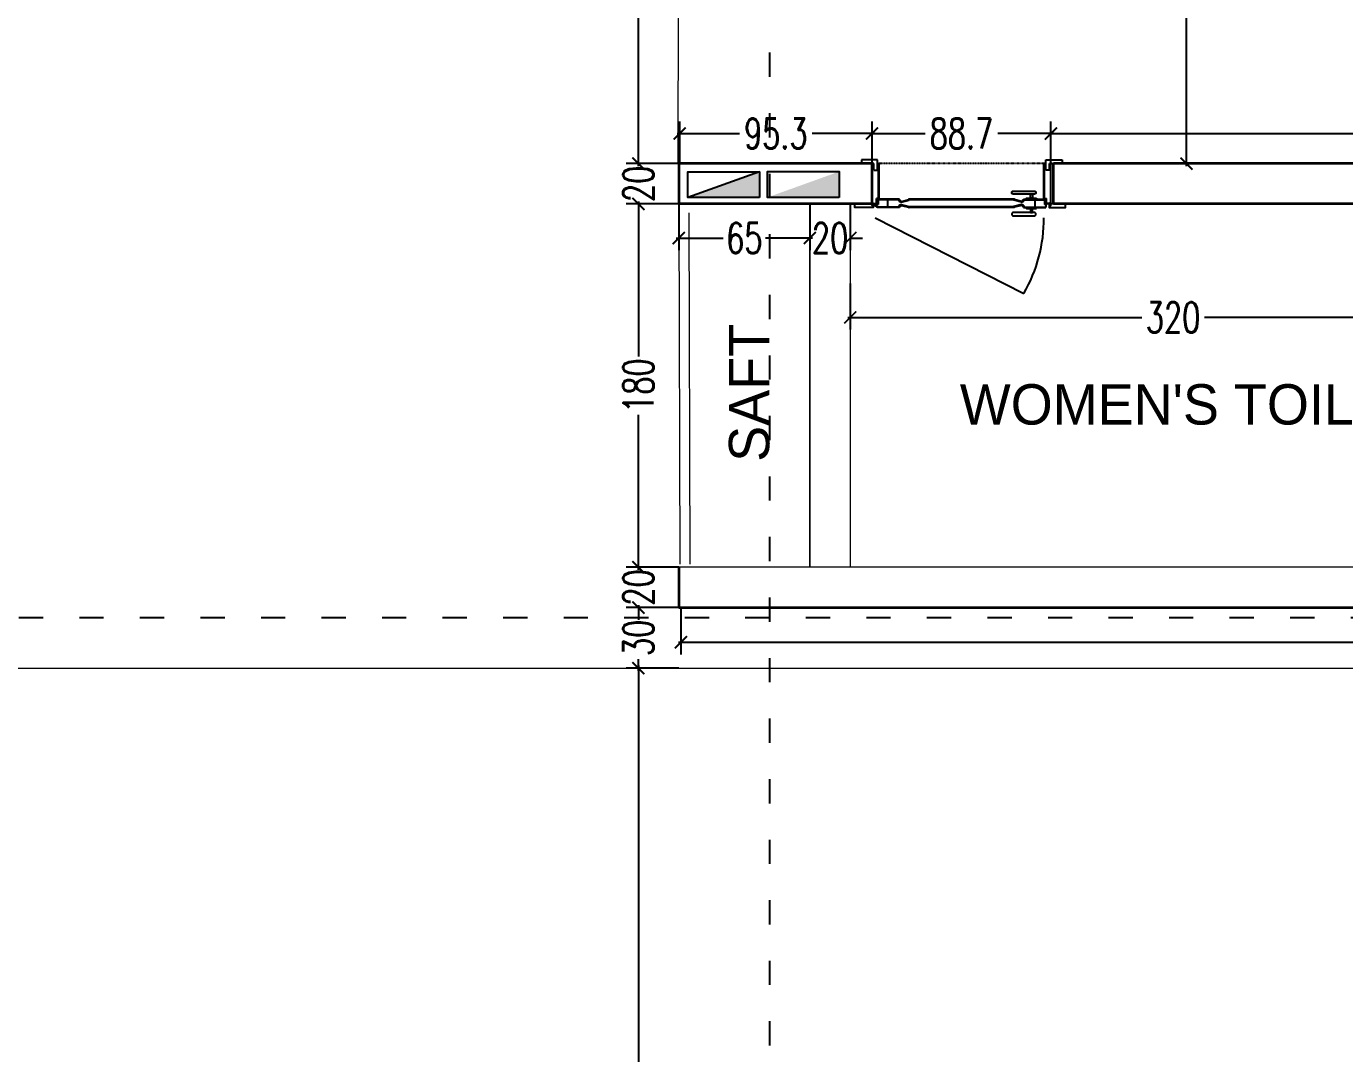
# Model space of a CAD drawing. Header units: centimetres. Extents: x -3207095 to 15275363, y -32656 to 4798027.
# Drawn here: x 694420 to 695073, y 4470522 to 4471031 of the extents above; entities that cross this region are included whole.
import ezdxf

# ---------------------------------------------------------------- set-up
doc = ezdxf.new("R2010")
doc.units = ezdxf.units.CM
for name, pattern in [('ACAD_ISO03W100', [30, 12, -18]), ('DUZ', [500, 500]), ('HIDDEN', [0.375, 0.25, -0.125])]:
    doc.linetypes.add(name, pattern=pattern)
doc.layers.get('0').update_dxf_attribs({"color": 1, "linetype": 'DUZ'})
for name, color, linetype in [('a-door', 2, 'Continuous'), ('DIM', 1, 'DUZ'), ('GOLGE', 8, 'HIDDEN'), ('LOGO', 7, 'Continuous'), ('Power_Legend$0$SMC-EL-DB', 170, 'Continuous')]:
    doc.layers.add(name, color=color, linetype=linetype)
doc.layers.add('DUVAR', color=7, linetype='Continuous', lineweight=35)
doc.layers.add('iç duvar', color=7, linetype='Continuous', lineweight=50)
doc.styles.add('DIM', font='ROMANSTW.SHX', dxfattribs={"width": 0.7})
doc.dimstyles.new('1_100', dxfattribs={"dimtxt": 15, "dimasz": 6, "dimexe": 6, "dimexo": 0, "dimgap": 2, "dimtad": 0, "dimdec": 1, "dimzin": 11, "dimdsep": 46, "dimtxsty": 'DIM', "dimblk": 'ARCHTICK', "dimcen": 3, "dimdle": 1.25, "dimclrt": 2, "dimadec": 0, "dimazin": 0, "dimtfac": 1.25, "dimtdec": 1, "dimtix": 1, "dimtofl": 0, "dimtmove": 1, "dimatfit": 3, "dimldrblk": 'ARCHTICK', "dimfxl": 20, "dimfxlon": 1, "dimtolj": 1, "dimtzin": 0, "dimarcsym": 0})

# ---------------------------------------------------------------- blocks, each defined once
blk = doc.blocks.new('_ArchTick')
at = {"color": 0, "linetype": 'ByBlock', "const_width": 0.15}
blk.add_lwpolyline([(-0.5, -0.5), (0.5, 0.5)], dxfattribs=at)
blk = doc.blocks.new('*D1348')
at = {"layer": 'Defpoints', "color": 0, "linetype": 'Continuous', "lineweight": 5, "transparency": 16777216}
for p in [(694983.37, 4471202.8), (694983.37, 4470962.8), (694995.02, 4470962.8)]:
    blk.add_point(p, dxfattribs=at)
at = {"layer": 'DIM', "color": 0, "linetype": 'Continuous', "lineweight": -2, "transparency": 16777216}
for p, q in [((694983.37, 4471202.8), (695001.02, 4471202.8)), ((694995.02, 4471204.05), (694995.02, 4471098.3)), ((694995.02, 4470961.55), (694995.02, 4471067.3)), ((694983.37, 4470962.8), (695001.02, 4470962.8))]:
    blk.add_line(p, q, dxfattribs=at)
at = {"layer": 'DIM', "color": 0, "linetype": 'Continuous', "lineweight": -2, "transparency": 16777216, "xscale": 6, "yscale": 6, "zscale": 6}
for p, rotation in [((694995.02, 4471202.8), 90), ((694995.02, 4470962.8), 270)]:
    blk.add_blockref('_ArchTick', p, dxfattribs=dict(at, rotation=rotation))
at = {"layer": 'DIM', "color": 2, "linetype": 'Continuous', "lineweight": 5, "transparency": 16777216, "insert": (694995.02, 4471082.8), "char_height": 15, "attachment_point": 5, "rotation": 90, "style": 'DIM'}
blk.add_mtext('\\A1;240', dxfattribs=at)
blk = doc.blocks.new('*D1362')
at = {"layer": 'Defpoints', "color": 0, "linetype": 'Continuous', "lineweight": 5, "transparency": 16777216}
for p in [(694743.37, 4470942.8), (694808.37, 4470942.8), (694808.37, 4470925.93)]:
    blk.add_point(p, dxfattribs=at)
at = {"layer": 'DIM', "color": 0, "linetype": 'Continuous', "lineweight": -2, "transparency": 16777216}
for p, q in [((694743.37, 4470942.8), (694743.37, 4470919.93)), ((694808.37, 4470942.8), (694808.37, 4470919.93)), ((694742.12, 4470925.93), (694765.37, 4470925.93)), ((694809.62, 4470925.93), (694786.37, 4470925.93))]:
    blk.add_line(p, q, dxfattribs=at)
at = {"layer": 'DIM', "color": 0, "linetype": 'Continuous', "lineweight": -2, "transparency": 16777216, "xscale": 6, "yscale": 6, "zscale": 6, "rotation": 180}
blk.add_blockref('_ArchTick', (694743.37, 4470925.93), dxfattribs=at)
at = {"layer": 'DIM', "color": 0, "linetype": 'Continuous', "lineweight": -2, "transparency": 16777216, "xscale": 6, "yscale": 6, "zscale": 6}
blk.add_blockref('_ArchTick', (694808.37, 4470925.93), dxfattribs=at)
at = {"layer": 'DIM', "color": 2, "linetype": 'Continuous', "lineweight": 5, "transparency": 16777216, "insert": (694775.87, 4470925.93), "char_height": 15, "attachment_point": 5, "style": 'DIM'}
blk.add_mtext('\\A1;65', dxfattribs=at)
blk = doc.blocks.new('*D1363')
at = {"layer": 'Defpoints', "color": 0, "linetype": 'Continuous', "lineweight": 5, "transparency": 16777216}
for p in [(694808.37, 4470942.8), (694828.37, 4470942.8), (694828.37, 4470925.93)]:
    blk.add_point(p, dxfattribs=at)
at = {"layer": 'DIM', "color": 0, "linetype": 'Continuous', "lineweight": -2, "transparency": 16777216}
for p, q in [((694808.37, 4470942.8), (694808.37, 4470919.93)), ((694828.37, 4470942.8), (694828.37, 4470919.93)), ((694808.37, 4470925.93), (694802.37, 4470925.93)), ((694828.37, 4470925.93), (694834.37, 4470925.93))]:
    blk.add_line(p, q, dxfattribs=at)
at = {"layer": 'DIM', "color": 0, "linetype": 'Continuous', "lineweight": -2, "transparency": 16777216, "xscale": 6, "yscale": 6, "zscale": 6}
blk.add_blockref('_ArchTick', (694808.37, 4470925.93), dxfattribs=at)
at = {"layer": 'DIM', "color": 0, "linetype": 'Continuous', "lineweight": -2, "transparency": 16777216, "xscale": 6, "yscale": 6, "zscale": 6, "rotation": 180}
blk.add_blockref('_ArchTick', (694828.37, 4470925.93), dxfattribs=at)
at = {"layer": 'DIM', "color": 2, "linetype": 'Continuous', "lineweight": 5, "transparency": 16777216, "insert": (694818.37, 4470925.93), "char_height": 15, "attachment_point": 5, "style": 'DIM'}
blk.add_mtext('\\A1;20', dxfattribs=at)
blk = doc.blocks.new('*D1364')
at = {"layer": 'Defpoints', "color": 0, "linetype": 'Continuous', "lineweight": 5, "transparency": 16777216}
for p in [(694828.37, 4470903.47), (695148.37, 4470903.47), (695148.37, 4470886.59)]:
    blk.add_point(p, dxfattribs=at)
at = {"layer": 'DIM', "color": 0, "linetype": 'Continuous', "lineweight": -2, "transparency": 16777216}
for p, q in [((694828.37, 4470903.47), (694828.37, 4470880.59)), ((695148.37, 4470903.47), (695148.37, 4470880.59)), ((694827.12, 4470886.59), (694972.87, 4470886.59)), ((695149.62, 4470886.59), (695003.87, 4470886.59))]:
    blk.add_line(p, q, dxfattribs=at)
at = {"layer": 'DIM', "color": 0, "linetype": 'Continuous', "lineweight": -2, "transparency": 16777216, "xscale": 6, "yscale": 6, "zscale": 6, "rotation": 180}
blk.add_blockref('_ArchTick', (694828.37, 4470886.59), dxfattribs=at)
at = {"layer": 'DIM', "color": 0, "linetype": 'Continuous', "lineweight": -2, "transparency": 16777216, "xscale": 6, "yscale": 6, "zscale": 6}
blk.add_blockref('_ArchTick', (695148.37, 4470886.59), dxfattribs=at)
at = {"layer": 'DIM', "color": 2, "linetype": 'Continuous', "lineweight": 5, "transparency": 16777216, "insert": (694988.37, 4470886.59), "char_height": 15, "attachment_point": 5, "style": 'DIM'}
blk.add_mtext('\\A1;320', dxfattribs=at)
blk = doc.blocks.new('*D1369')
at = {"layer": 'Defpoints', "color": 0, "linetype": 'Continuous', "lineweight": 5, "transparency": 16777216}
for p in [(694927.8, 4470977.73), (694927.8, 4470962.8), (695388.93, 4470962.8)]:
    blk.add_point(p, dxfattribs=at)
at = {"layer": 'DIM', "color": 0, "linetype": 'Continuous', "lineweight": -2, "transparency": 16777216}
for p, q in [((694927.8, 4470962.8), (694927.8, 4470983.73)), ((695388.93, 4470962.8), (695388.93, 4470983.73)), ((694926.55, 4470977.73), (695138.62, 4470977.73)), ((695390.18, 4470977.73), (695178.12, 4470977.73))]:
    blk.add_line(p, q, dxfattribs=at)
at = {"layer": 'DIM', "color": 0, "linetype": 'Continuous', "lineweight": -2, "transparency": 16777216, "xscale": 6, "yscale": 6, "zscale": 6, "rotation": 180}
blk.add_blockref('_ArchTick', (694927.8, 4470977.73), dxfattribs=at)
at = {"layer": 'DIM', "color": 0, "linetype": 'Continuous', "lineweight": -2, "transparency": 16777216, "xscale": 6, "yscale": 6, "zscale": 6}
blk.add_blockref('_ArchTick', (695388.93, 4470977.73), dxfattribs=at)
at = {"layer": 'DIM', "color": 2, "linetype": 'Continuous', "lineweight": 5, "transparency": 16777216, "insert": (695158.37, 4470977.73), "char_height": 15, "attachment_point": 5, "style": 'DIM'}
blk.add_mtext('\\A1;461.1', dxfattribs=at)
blk = doc.blocks.new('*D1234')
at = {"layer": 'Defpoints', "color": 0, "linetype": 'Continuous', "lineweight": 5, "transparency": 16777216}
for p in [(694743.84, 4470977.73), (694743.84, 4470962.8), (694839.15, 4470962.8)]:
    blk.add_point(p, dxfattribs=at)
at = {"layer": 'DIM', "color": 0, "linetype": 'Continuous', "lineweight": -2, "transparency": 16777216}
for p, q in [((694743.84, 4470962.8), (694743.84, 4470983.73)), ((694839.15, 4470962.8), (694839.15, 4470983.73)), ((694742.59, 4470977.73), (694773.49, 4470977.73)), ((694840.4, 4470977.73), (694809.49, 4470977.73))]:
    blk.add_line(p, q, dxfattribs=at)
at = {"layer": 'DIM', "color": 0, "linetype": 'Continuous', "lineweight": -2, "transparency": 16777216, "xscale": 6, "yscale": 6, "zscale": 6, "rotation": 180}
blk.add_blockref('_ArchTick', (694743.84, 4470977.73), dxfattribs=at)
at = {"layer": 'DIM', "color": 0, "linetype": 'Continuous', "lineweight": -2, "transparency": 16777216, "xscale": 6, "yscale": 6, "zscale": 6}
blk.add_blockref('_ArchTick', (694839.15, 4470977.73), dxfattribs=at)
at = {"layer": 'DIM', "color": 2, "linetype": 'Continuous', "lineweight": 5, "transparency": 16777216, "insert": (694791.49, 4470977.73), "char_height": 15, "attachment_point": 5, "style": 'DIM'}
blk.add_mtext('\\A1;95.3', dxfattribs=at)
blk = doc.blocks.new('*D1235')
at = {"layer": 'Defpoints', "color": 0, "linetype": 'Continuous', "lineweight": 5, "transparency": 16777216}
for p in [(694927.8, 4470977.73), (694839.15, 4470962.8), (694927.8, 4470962.8)]:
    blk.add_point(p, dxfattribs=at)
at = {"layer": 'DIM', "color": 0, "linetype": 'Continuous', "lineweight": -2, "transparency": 16777216}
for p, q in [((694839.15, 4470962.8), (694839.15, 4470983.73)), ((694927.8, 4470962.8), (694927.8, 4470983.73)), ((694837.9, 4470977.73), (694865.47, 4470977.73)), ((694929.05, 4470977.73), (694901.47, 4470977.73))]:
    blk.add_line(p, q, dxfattribs=at)
at = {"layer": 'DIM', "color": 0, "linetype": 'Continuous', "lineweight": -2, "transparency": 16777216, "xscale": 6, "yscale": 6, "zscale": 6, "rotation": 180}
blk.add_blockref('_ArchTick', (694839.15, 4470977.73), dxfattribs=at)
at = {"layer": 'DIM', "color": 0, "linetype": 'Continuous', "lineweight": -2, "transparency": 16777216, "xscale": 6, "yscale": 6, "zscale": 6}
blk.add_blockref('_ArchTick', (694927.8, 4470977.73), dxfattribs=at)
at = {"layer": 'DIM', "color": 2, "linetype": 'Continuous', "lineweight": 5, "transparency": 16777216, "insert": (694883.47, 4470977.73), "char_height": 15, "attachment_point": 5, "style": 'DIM'}
blk.add_mtext('\\A1;88.7', dxfattribs=at)
blk = doc.blocks.new('*D1227')
at = {"layer": 'Defpoints', "color": 0, "linetype": 'Continuous', "lineweight": 5, "transparency": 16777216}
for p in [(694744.45, 4471202.8), (694723.37, 4470962.8), (694743.97, 4470962.8)]:
    blk.add_point(p, dxfattribs=at)
at = {"layer": 'DIM', "color": 0, "linetype": 'Continuous', "lineweight": -2, "transparency": 16777216}
for p, q in [((694743.37, 4471202.8), (694717.37, 4471202.8)), ((694723.37, 4471204.05), (694723.37, 4471098.3)), ((694723.37, 4470961.55), (694723.37, 4471067.3)), ((694743.37, 4470962.8), (694717.37, 4470962.8))]:
    blk.add_line(p, q, dxfattribs=at)
at = {"layer": 'DIM', "color": 0, "linetype": 'Continuous', "lineweight": -2, "transparency": 16777216, "xscale": 6, "yscale": 6, "zscale": 6}
for p, rotation in [((694723.37, 4471202.8), 90), ((694723.37, 4470962.8), 270)]:
    blk.add_blockref('_ArchTick', p, dxfattribs=dict(at, rotation=rotation))
at = {"layer": 'DIM', "color": 2, "linetype": 'Continuous', "lineweight": 5, "transparency": 16777216, "insert": (694723.37, 4471082.8), "char_height": 15, "attachment_point": 5, "rotation": 90, "style": 'DIM'}
blk.add_mtext('\\A1;240', dxfattribs=at)
blk = doc.blocks.new('*D1228')
at = {"layer": 'Defpoints', "color": 0, "linetype": 'Continuous', "lineweight": 5, "transparency": 16777216}
for p in [(694744.45, 4470962.8), (694723.37, 4470942.8), (694744.45, 4470942.8)]:
    blk.add_point(p, dxfattribs=at)
at = {"layer": 'DIM', "color": 0, "linetype": 'Continuous', "lineweight": -2, "transparency": 16777216}
for p, q in [((694723.37, 4470962.8), (694723.37, 4470968.8)), ((694743.37, 4470962.8), (694717.37, 4470962.8)), ((694743.37, 4470942.8), (694717.37, 4470942.8)), ((694723.37, 4470942.8), (694723.37, 4470936.8))]:
    blk.add_line(p, q, dxfattribs=at)
at = {"layer": 'DIM', "color": 0, "linetype": 'Continuous', "lineweight": -2, "transparency": 16777216, "xscale": 6, "yscale": 6, "zscale": 6}
for p, rotation in [((694723.37, 4470962.8), 270), ((694723.37, 4470942.8), 90)]:
    blk.add_blockref('_ArchTick', p, dxfattribs=dict(at, rotation=rotation))
at = {"layer": 'DIM', "color": 2, "linetype": 'Continuous', "lineweight": 5, "transparency": 16777216, "insert": (694723.37, 4470952.8), "char_height": 15, "attachment_point": 5, "rotation": 90, "style": 'DIM'}
blk.add_mtext('\\A1;20', dxfattribs=at)
blk = doc.blocks.new('*D1229')
at = {"layer": 'Defpoints', "color": 0, "linetype": 'Continuous', "lineweight": 5, "transparency": 16777216}
for p in [(694744.45, 4470942.8), (694723.37, 4470762.8), (694744.45, 4470762.8)]:
    blk.add_point(p, dxfattribs=at)
at = {"layer": 'DIM', "color": 0, "linetype": 'Continuous', "lineweight": -2, "transparency": 16777216}
for p, q in [((694743.37, 4470942.8), (694717.37, 4470942.8)), ((694723.37, 4470944.05), (694723.37, 4470867.3)), ((694723.37, 4470761.55), (694723.37, 4470838.3)), ((694743.37, 4470762.8), (694717.37, 4470762.8))]:
    blk.add_line(p, q, dxfattribs=at)
at = {"layer": 'DIM', "color": 0, "linetype": 'Continuous', "lineweight": -2, "transparency": 16777216, "xscale": 6, "yscale": 6, "zscale": 6}
for p, rotation in [((694723.37, 4470942.8), 90), ((694723.37, 4470762.8), 270)]:
    blk.add_blockref('_ArchTick', p, dxfattribs=dict(at, rotation=rotation))
at = {"layer": 'DIM', "color": 2, "linetype": 'Continuous', "lineweight": 5, "transparency": 16777216, "insert": (694723.37, 4470852.8), "char_height": 15, "attachment_point": 5, "rotation": 90, "style": 'DIM'}
blk.add_mtext('\\A1;180', dxfattribs=at)
blk = doc.blocks.new('*D1230')
at = {"layer": 'Defpoints', "color": 0, "linetype": 'Continuous', "lineweight": 5, "transparency": 16777216}
for p in [(694744.45, 4470762.8), (694723.37, 4470742.8), (694744.45, 4470742.8)]:
    blk.add_point(p, dxfattribs=at)
at = {"layer": 'DIM', "color": 0, "linetype": 'Continuous', "lineweight": -2, "transparency": 16777216}
for p, q in [((694723.37, 4470762.8), (694723.37, 4470768.8)), ((694743.37, 4470762.8), (694717.37, 4470762.8)), ((694743.37, 4470742.8), (694717.37, 4470742.8)), ((694723.37, 4470742.8), (694723.37, 4470736.8))]:
    blk.add_line(p, q, dxfattribs=at)
at = {"layer": 'DIM', "color": 0, "linetype": 'Continuous', "lineweight": -2, "transparency": 16777216, "xscale": 6, "yscale": 6, "zscale": 6}
for p, rotation in [((694723.37, 4470762.8), 270), ((694723.37, 4470742.8), 90)]:
    blk.add_blockref('_ArchTick', p, dxfattribs=dict(at, rotation=rotation))
at = {"layer": 'DIM', "color": 2, "linetype": 'Continuous', "lineweight": 5, "transparency": 16777216, "insert": (694723.37, 4470752.8), "char_height": 15, "attachment_point": 5, "rotation": 90, "style": 'DIM'}
blk.add_mtext('\\A1;20', dxfattribs=at)
blk = doc.blocks.new('*D1231')
at = {"layer": 'Defpoints', "color": 0, "linetype": 'Continuous', "lineweight": 5, "transparency": 16777216}
for p in [(694744.45, 4470742.8), (694723.37, 4470712.8), (694744.45, 4470712.8)]:
    blk.add_point(p, dxfattribs=at)
at = {"layer": 'DIM', "color": 0, "linetype": 'Continuous', "lineweight": -2, "transparency": 16777216}
for p, q in [((694743.37, 4470742.8), (694717.37, 4470742.8)), ((694723.37, 4470744.05), (694723.37, 4470738.3)), ((694743.37, 4470712.8), (694717.37, 4470712.8)), ((694723.37, 4470711.55), (694723.37, 4470717.3))]:
    blk.add_line(p, q, dxfattribs=at)
at = {"layer": 'DIM', "color": 0, "linetype": 'Continuous', "lineweight": -2, "transparency": 16777216, "xscale": 6, "yscale": 6, "zscale": 6}
for p, rotation in [((694723.37, 4470742.8), 90), ((694723.37, 4470712.8), 270)]:
    blk.add_blockref('_ArchTick', p, dxfattribs=dict(at, rotation=rotation))
at = {"layer": 'DIM', "color": 2, "linetype": 'Continuous', "lineweight": 5, "transparency": 16777216, "insert": (694723.37, 4470727.8), "char_height": 15, "attachment_point": 5, "rotation": 90, "style": 'DIM'}
blk.add_mtext('\\A1;30', dxfattribs=at)
blk = doc.blocks.new('*D1395')
at = {"layer": 'Defpoints', "color": 0, "linetype": 'Continuous', "lineweight": 5, "transparency": 16777216}
for p in [(694744.45, 4470712.8), (694723.37, 4469652.8), (694744.45, 4469652.8)]:
    blk.add_point(p, dxfattribs=at)
at = {"layer": 'DIM', "color": 0, "linetype": 'Continuous', "lineweight": -2, "transparency": 16777216}
for p, q in [((694743.37, 4470712.8), (694717.37, 4470712.8)), ((694723.37, 4470714.05), (694723.37, 4470202.3)), ((694723.37, 4469651.55), (694723.37, 4470163.3)), ((694743.37, 4469652.8), (694717.37, 4469652.8))]:
    blk.add_line(p, q, dxfattribs=at)
at = {"layer": 'DIM', "color": 0, "linetype": 'Continuous', "lineweight": -2, "transparency": 16777216, "xscale": 6, "yscale": 6, "zscale": 6}
for p, rotation in [((694723.37, 4470712.8), 90), ((694723.37, 4469652.8), 270)]:
    blk.add_blockref('_ArchTick', p, dxfattribs=dict(at, rotation=rotation))
at = {"layer": 'DIM', "color": 2, "linetype": 'Continuous', "lineweight": 5, "transparency": 16777216, "insert": (694723.37, 4470182.8), "char_height": 15, "attachment_point": 5, "rotation": 90, "style": 'DIM'}
blk.add_mtext('\\A1;1060', dxfattribs=at)
blk = doc.blocks.new('*D1634')
at = {"layer": 'Defpoints', "color": 0, "linetype": 'Continuous', "lineweight": 5, "transparency": 16777216}
for p in [(694744.45, 4470742.8), (695573.37, 4470742.8), (695573.37, 4470725.63)]:
    blk.add_point(p, dxfattribs=at)
at = {"layer": 'DIM', "color": 0, "linetype": 'Continuous', "lineweight": -2, "transparency": 16777216}
for p, q in [((694744.45, 4470742.8), (694744.45, 4470719.63)), ((695573.37, 4470742.8), (695573.37, 4470719.63)), ((694743.2, 4470725.63), (695136.16, 4470725.63)), ((695574.62, 4470725.63), (695181.66, 4470725.63))]:
    blk.add_line(p, q, dxfattribs=at)
at = {"layer": 'DIM', "color": 0, "linetype": 'Continuous', "lineweight": -2, "transparency": 16777216, "xscale": 6, "yscale": 6, "zscale": 6, "rotation": 180}
blk.add_blockref('_ArchTick', (694744.45, 4470725.63), dxfattribs=at)
at = {"layer": 'DIM', "color": 0, "linetype": 'Continuous', "lineweight": -2, "transparency": 16777216, "xscale": 6, "yscale": 6, "zscale": 6}
blk.add_blockref('_ArchTick', (695573.37, 4470725.63), dxfattribs=at)
at = {"layer": 'DIM', "color": 2, "linetype": 'Continuous', "lineweight": 5, "transparency": 16777216, "insert": (695158.91, 4470725.63), "char_height": 15, "attachment_point": 5, "style": 'DIM'}
blk.add_mtext('\\A1;828.9', dxfattribs=at)

msp = doc.modelspace()

# ---------------------------------------------------------------- hatches: boundary and pattern name
at = {"layer": 'Power_Legend$0$SMC-EL-DB'}
for points in [[(694783.35, 4470945.96), (694783.35, 4470958.7), (694747.95, 4470945.96)], [(694822.8, 4470946.08), (694822.8, 4470958.82), (694787.39, 4470946.08)]]:
    msp.add_hatch(color=256, dxfattribs=at).paths.add_polyline_path(points)

# ---------------------------------------------------------------- linework, layer by layer
at = {"color": 232, "linetype": 'ACAD_ISO03W100'}
for p, q in [((694788.37, 4472637.8), (694788.37, 4469507.8)), ((697128.37, 4470737.8), (693188.37, 4470737.8))]:
    msp.add_line(p, q, dxfattribs=at)
at = {"color": 7}
for p, q in [((694839.15, 4470942.8), (694839.15, 4470962.8)), ((694929.15, 4470942.8), (694929.15, 4470962.8))]:
    msp.add_line(p, q, dxfattribs=at)
at = {"color": 30}
msp.add_line((694839.15, 4470962.8), (694839.15, 4470942.8), dxfattribs=at)
at = {"layer": 'a-door'}
for p, q in [((694833.9, 4470964.6), (694833.9, 4470962.8)), ((694841.9, 4470964.6), (694833.9, 4470964.6)), ((694840.1, 4470962.8), (694833.9, 4470962.8)), ((694838.8, 4470962.8), (694840.1, 4470962.8)), ((694839.15, 4470942.8), (694839.15, 4470962.8)), ((694840.1, 4470959.6), (694840.1, 4470962.8)), ((694841.9, 4470959.6), (694841.9, 4470964.6)), ((694841.9, 4470962.8), (694843.2, 4470962.8)), ((694842.35, 4470962.49), (694841.9, 4470962.49)), ((694842.35, 4470945.5), (694842.35, 4470962.49)), ((694842.65, 4470945.2), (694842.65, 4470962.8)), ((694925.35, 4470962.8), (694924.05, 4470962.8)), ((694924.3, 4470945.2), (694924.3, 4470962.8)), ((694924.6, 4470962.49), (694925.35, 4470962.49)), ((694924.6, 4470945.5), (694924.6, 4470962.49)), ((694925.35, 4470964.6), (694933.35, 4470964.6)), ((694925.35, 4470959.6), (694925.35, 4470964.6)), ((694925.35, 4470959.6), (694925.35, 4470964.6)), ((694927.15, 4470962.8), (694933.35, 4470962.8)), ((694928.45, 4470962.8), (694927.15, 4470962.8)), ((694927.15, 4470959.6), (694927.15, 4470962.8)), ((694927.15, 4470959.6), (694927.15, 4470962.8)), ((694928.45, 4470962.8), (694927.15, 4470962.8)), ((694927.8, 4470942.8), (694927.8, 4470962.8)), ((694933.35, 4470964.6), (694933.35, 4470962.8)), ((694933.35, 4470964.6), (694933.35, 4470962.8)), ((694840.1, 4470959.6), (694841.9, 4470959.6)), ((694927.15, 4470959.6), (694925.35, 4470959.6)), ((694927.15, 4470959.6), (694925.35, 4470959.6)), ((694838.65, 4470942.8), (694839.15, 4470942.8)), ((694839.45, 4470943.11), (694841.35, 4470943.11)), ((694839.45, 4470942.8), (694841.65, 4470942.8)), ((694841.25, 4470942.8), (694841.95, 4470942.8)), ((694841.69, 4470941), (694841.25, 4470942.8)), ((694841.32, 4470942.5), (694842.25, 4470942.5)), ((694841.35, 4470943.11), (694841.35, 4470945.5)), ((694842.35, 4470945.5), (694841.35, 4470945.5)), ((694852.38, 4470941.3), (694841.61, 4470941.3)), ((694841.65, 4470942.8), (694841.65, 4470945.2)), ((694842.65, 4470945.2), (694841.65, 4470945.2)), ((694852.78, 4470941), (694841.69, 4470941)), ((694852.78, 4470945.2), (694841.95, 4470945.2)), ((694841.95, 4470945.2), (694841.95, 4470942.8)), ((694852.38, 4470944.9), (694842.25, 4470944.9)), ((694842.25, 4470944.9), (694842.25, 4470942.5)), ((694847, 4470941.3), (694847, 4470944.9)), ((694852.78, 4470944.9), (694852.78, 4470945.2)), ((694852.78, 4470941.3), (694852.78, 4470941)), ((694853.38, 4470944.3), (694853.6, 4470944.3)), ((694853.38, 4470943.7), (694853.38, 4470943.9)), ((694853.68, 4470943.7), (694853.38, 4470943.7)), ((694853.38, 4470942.5), (694853.38, 4470942.3)), ((694853.68, 4470942.5), (694853.38, 4470942.5)), ((694853.38, 4470941.9), (694853.6, 4470941.9)), ((694853.6, 4470944.1), (694853.6, 4470944.3)), ((694853.6, 4470944.1), (694853.75, 4470944.1)), ((694853.6, 4470942.1), (694853.75, 4470942.1)), ((694853.6, 4470942.1), (694853.6, 4470941.9)), ((694853.68, 4470943.7), (694857.58, 4470944.7)), ((694853.68, 4470942.5), (694857.58, 4470941.5)), ((694853.75, 4470944.1), (694857.18, 4470944.97)), ((694853.75, 4470942.1), (694857.18, 4470941.23)), ((694909.37, 4470945.2), (694857.18, 4470945.2)), ((694857.18, 4470945.2), (694857.58, 4470945.2)), ((694857.18, 4470945.2), (694857.18, 4470944.97)), ((694857.18, 4470945.2), (694857.18, 4470944.97)), ((694857.18, 4470941), (694857.18, 4470941.23)), ((694857.18, 4470941), (694857.18, 4470941.23)), ((694909.37, 4470941), (694857.18, 4470941)), ((694857.18, 4470941), (694857.58, 4470941)), ((694909.37, 4470944.8), (694857.58, 4470944.8)), ((694857.58, 4470944.8), (694857.58, 4470944.7)), ((694857.58, 4470941.4), (694857.58, 4470941.5)), ((694909.37, 4470941.4), (694857.58, 4470941.4)), ((694909.77, 4470945.2), (694909.37, 4470945.2)), ((694909.37, 4470944.8), (694909.37, 4470944.7)), ((694913.27, 4470943.7), (694909.37, 4470944.7)), ((694913.27, 4470942.5), (694909.37, 4470941.5)), ((694909.37, 4470941.4), (694909.37, 4470941.5)), ((694909.77, 4470941), (694909.37, 4470941)), ((694909.77, 4470945.2), (694909.77, 4470944.97)), ((694909.77, 4470945.2), (694909.77, 4470944.97)), ((694913.19, 4470944.1), (694909.77, 4470944.97)), ((694913.19, 4470942.1), (694909.77, 4470941.23)), ((694909.77, 4470941), (694909.77, 4470941.23)), ((694909.77, 4470941), (694909.77, 4470941.23)), ((694913.34, 4470944.1), (694913.19, 4470944.1)), ((694913.34, 4470942.1), (694913.19, 4470942.1)), ((694913.27, 4470943.7), (694913.57, 4470943.7)), ((694913.27, 4470942.5), (694913.57, 4470942.5)), ((694913.57, 4470944.3), (694913.34, 4470944.3)), ((694913.34, 4470944.1), (694913.34, 4470944.3)), ((694913.34, 4470942.1), (694913.34, 4470941.9)), ((694913.57, 4470941.9), (694913.34, 4470941.9)), ((694913.57, 4470943.7), (694913.57, 4470943.9)), ((694913.57, 4470942.5), (694913.57, 4470942.3)), ((694914.17, 4470945.2), (694925, 4470945.2)), ((694914.17, 4470944.9), (694914.17, 4470945.2)), ((694914.17, 4470941.3), (694914.17, 4470941)), ((694914.17, 4470941), (694925.26, 4470941)), ((694914.57, 4470944.9), (694924.7, 4470944.9)), ((694914.57, 4470941.3), (694925.33, 4470941.3)), ((694919.95, 4470941.3), (694919.95, 4470944.9)), ((694924.3, 4470945.2), (694925.3, 4470945.2)), ((694924.6, 4470945.5), (694925.6, 4470945.5)), ((694924.7, 4470944.9), (694924.7, 4470942.5)), ((694925.63, 4470942.5), (694924.7, 4470942.5)), ((694925, 4470945.2), (694925, 4470942.8)), ((694925.7, 4470942.8), (694925, 4470942.8)), ((694925.26, 4470941), (694925.7, 4470942.8)), ((694925.3, 4470942.8), (694925.3, 4470945.2)), ((694927.5, 4470942.8), (694925.3, 4470942.8)), ((694925.6, 4470943.11), (694925.6, 4470945.5)), ((694927.5, 4470943.11), (694925.6, 4470943.11))]:
    msp.add_line(p, q, dxfattribs=at)
for points in [[(694920.4, 4470948.5), (694920.4, 4470948.4, -0.414214), (694919.7, 4470947.7), (694909.1, 4470947.7, -0.414214), (694908.4, 4470948.4), (694908.4, 4470948.5, -0.414214), (694909.1, 4470949.2), (694919.7, 4470949.2, -0.414214)], [(694920.4, 4470937.7), (694920.4, 4470937.8, 0.414214), (694919.7, 4470938.5), (694909.1, 4470938.5, 0.414214), (694908.4, 4470937.8), (694908.4, 4470937.7, 0.414214), (694909.1, 4470937), (694919.7, 4470937, 0.414214)]]:
    msp.add_lwpolyline(points, format="xyb", close=True, dxfattribs=at)
for points in [[(694918.7, 4470947.7), (694918.7, 4470945.7), (694917.7, 4470945.7), (694917.7, 4470947.7)], [(694839.15, 4470943.55), (694839.45, 4470943.55), (694839.45, 4470942.05), (694839.15, 4470942.05)], [(694920.7, 4470945.7), (694920.7, 4470945.2), (694915.7, 4470945.2), (694915.7, 4470945.7)], [(694920.7, 4470940.5), (694920.7, 4470941), (694915.7, 4470941), (694915.7, 4470940.5)], [(694918.7, 4470938.5), (694918.7, 4470940.5), (694917.7, 4470940.5), (694917.7, 4470938.5)], [(694927.8, 4470943.55), (694927.5, 4470943.55), (694927.5, 4470942.05), (694927.8, 4470942.05)], [(694927.8, 4470943.55), (694927.5, 4470943.55), (694927.5, 4470942.05), (694927.8, 4470942.05)]]:
    msp.add_lwpolyline(points, close=True, dxfattribs=at)
for points in [[(694839.2, 4470942.8), (694839.7, 4470942.8), (694839.7, 4470941), (694830.7, 4470941), (694830.7, 4470942.8), (694838.9, 4470942.8)], [(694927.5, 4470942.8), (694927, 4470942.8), (694927, 4470941), (694935, 4470941), (694935, 4470942.8), (694927.8, 4470942.8)]]:
    msp.add_lwpolyline(points, dxfattribs=at)
msp.add_circle((694840.8, 4470942.3), 0.5, dxfattribs=at)
for centre, radius, start, end in [((694853.38, 4470944.9), 1, 180, 270), ((694853.38, 4470941.3), 1, 90, 180), ((694853.38, 4470944.9), 0.6, 180, 270), ((694853.38, 4470941.3), 0.6, 90, 180), ((694913.57, 4470944.9), 1, 270, 0), ((694913.57, 4470944.9), 0.6, 270, 0), ((694913.57, 4470941.3), 1, 0, 90), ((694913.57, 4470941.3), 0.6, 0, 90)]:
    msp.add_arc(centre, radius, start, end, dxfattribs=at)
at = {"layer": 'DUVAR'}
for p, q in [((694743.37, 4470962.8), (694743.37, 4470942.8)), ((694828.37, 4470962.8), (694743.37, 4470962.8)), ((694838.8, 4470962.8), (694828.37, 4470962.8)), ((694839.15, 4470942.8), (694839.15, 4470962.8)), ((694839.15, 4470942.8), (694839.15, 4470962.8)), ((695467.89, 4470962.8), (694929.15, 4470962.8)), ((694929.15, 4470942.8), (694929.15, 4470962.8)), ((694828.37, 4470942.8), (694743.37, 4470942.8)), ((694838.65, 4470942.8), (694828.37, 4470942.8)), ((695387.59, 4470942.8), (694929.15, 4470942.8)), ((694743.37, 4470762.8), (694743.37, 4470742.8)), ((694743.37, 4470762.8), (694743.37, 4470742.8)), ((694743.37, 4470742.8), (695573.37, 4470742.8))]:
    msp.add_line(p, q, dxfattribs=at)
at = {"layer": 'GOLGE', "ltscale": 0.5}
msp.add_line((694924.05, 4470962.8), (694841.9, 4470962.8), dxfattribs=at)
at = {"layer": 'iç duvar', "color": 251, "lineweight": 5}
for p, q in [((694743.37, 4471202.8), (694742.89, 4470962.8)), ((694743.37, 4470938.37), (694743.84, 4470764.35)), ((694748.37, 4470938.37), (694748.84, 4470764.35))]:
    msp.add_line(p, q, dxfattribs=at)
at = {"layer": 'iç duvar', "color": 7, "lineweight": 18}
msp.add_line((695148.37, 4470762.8), (694743.37, 4470762.8), dxfattribs=at)
for points in [[(694929.15, 4470962.8), (695387.59, 4470962.8), (695387.59, 4470942.8), (694929.15, 4470942.8)], [(694808.37, 4470942.8), (694828.37, 4470942.8), (694828.37, 4470762.8), (694808.37, 4470762.8)]]:
    msp.add_lwpolyline(points, close=True, dxfattribs=at)
for points in [[(694808.37, 4470942.8), (694808.37, 4470762.8)], [(694828.37, 4470942.8), (694828.37, 4470762.8)]]:
    msp.add_lwpolyline(points, dxfattribs=at)
at = {"layer": 'iç duvar', "color": 7, "linetype": 'Continuous', "lineweight": 5}
msp.add_lwpolyline([(694373.37, 4470712.8), (695943.37, 4470712.8), (695943.37, 4469652.8), (694373.37, 4469652.8)], close=True, dxfattribs=at)
at = {"layer": 'LOGO'}
msp.add_line((694840.69, 4470936), (694914.39, 4470898.5), dxfattribs=at)
msp.add_arc((694851.87, 4470934.99), 72.39, 329.72839, 0.79634, dxfattribs=at)
at = {"layer": 'Power_Legend$0$SMC-EL-DB', "ltscale": 0.8}
msp.add_line((694783.35, 4470958.7), (694747.95, 4470945.96), dxfattribs=at)
for points in [[(694783.35, 4470945.96), (694747.95, 4470945.96), (694747.95, 4470958.7), (694783.35, 4470958.7)], [(694822.8, 4470946.08), (694787.39, 4470946.08), (694787.39, 4470958.82), (694822.8, 4470958.82)]]:
    msp.add_lwpolyline(points, close=True, dxfattribs=at)

# ---------------------------------------------------------------- texts
at = {"insert": (694768.24, 4470815.03), "char_height": 20, "attachment_point": 1, "rotation": 90}
msp.add_mtext_dynamic_manual_height_columns('{\\fCentury Gothic|b0|i0|c162|p34;\\C7;SAFT}', width=80.9215, gutter_width=12.5, heights=[0], dxfattribs=at)
at = {"insert": (694882.66, 4470853.5), "char_height": 20, "attachment_point": 1}
msp.add_mtext_dynamic_manual_height_columns("{\\fCentury Gothic|b0|i0|c162|p34;\\C7;WOMEN'S TOILET}", width=238.5941, gutter_width=12.5, heights=[0], dxfattribs=at)

# ---------------------------------------------------------------- dimensions: what is measured, and where the dimension line sits
at = {"layer": 'DIM', "linetype": 'Continuous', "lineweight": 5}
for base, p1, p2, angle, picture, middle in [((694723.37, 4470962.8), (694744.45, 4471202.8), (694743.97, 4470962.8), 90, '*D1227', (694723.37, 4471082.8)), ((694995.02, 4470962.8), (694983.37, 4471202.8), (694983.37, 4470962.8), 90, '*D1348', (694995.02, 4471082.8)), ((694743.84, 4470977.73), (694839.15, 4470962.8), (694743.84, 4470962.8), 180, '*D1234', (694791.49, 4470977.73)), ((694927.7997, 4470977.7329), (694839.1456, 4470962.7999), (694927.7997, 4470962.7999), 180, '*D1235', (694883.4726, 4470977.7329)), ((694723.37, 4470942.8), (694744.45, 4470962.8), (694744.45, 4470942.8), 90, '*D1228', (694723.37, 4470952.8)), ((694723.37, 4470762.8), (694744.45, 4470942.8), (694744.45, 4470762.8), 90, '*D1229', (694723.37, 4470852.8)), ((694723.37, 4470742.8), (694744.45, 4470762.8), (694744.45, 4470742.8), 90, '*D1230', (694723.37, 4470752.8)), ((694723.37, 4470712.8), (694744.45, 4470742.8), (694744.45, 4470712.8), 90, '*D1231', (694723.37, 4470727.8)), ((694723.37, 4469652.8), (694744.45, 4470712.8), (694744.45, 4469652.8), 90, '*D1395', (694723.37, 4470182.8))]:
    dim = msp.add_linear_dim(base=base, p1=p1, p2=p2, angle=angle, dimstyle='1_100', dxfattribs=at)
    dim.commit()
    dim.dimension.update_dxf_attribs({"geometry": picture, "text_midpoint": middle})
for base, p1, p2, picture, middle in [((694927.8, 4470977.73), (695388.93, 4470962.8), (694927.8, 4470962.8), '*D1369', (695158.37, 4470977.73)), ((694808.37, 4470925.93), (694743.37, 4470942.8), (694808.37, 4470942.8), '*D1362', (694775.87, 4470925.93)), ((694828.37, 4470925.93), (694808.37, 4470942.8), (694828.37, 4470942.8), '*D1363', (694818.37, 4470925.93)), ((695148.37, 4470886.59), (694828.37, 4470903.47), (695148.37, 4470903.47), '*D1364', (694988.37, 4470886.59)), ((695573.37, 4470725.63), (694744.45, 4470742.8), (695573.37, 4470742.8), '*D1634', (695158.91, 4470725.63))]:
    dim = msp.add_linear_dim(base=base, p1=p1, p2=p2, dimstyle='1_100', dxfattribs=at)
    dim.commit()
    dim.dimension.update_dxf_attribs({"geometry": picture, "text_midpoint": middle})

doc.saveas('drawing.dxf')
